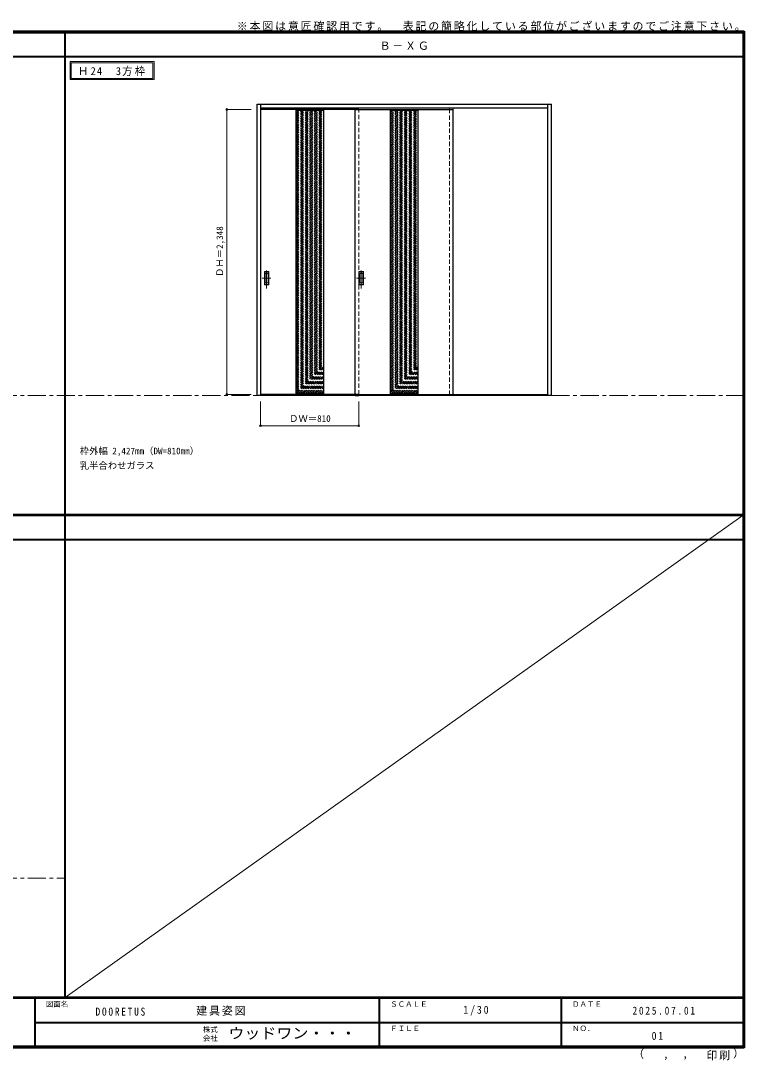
# Model space of a CAD drawing. Units: millimetres, scale not verified. Extents: x -6000 to 5700, y -4307 to 4260.
# Drawn here: x -267 to 5700, y -4307 to 4260 of the extents above; entities that cross this region are included whole.
import ezdxf
from ezdxf.enums import TextEntityAlignment as Align

# ---------------------------------------------------------------- set-up
doc = ezdxf.new("R2010")
doc.units = ezdxf.units.MM
doc.header["$LTSCALE"] = 30
doc.header["$PDMODE"] = 32
doc.header["$PDSIZE"] = 15
doc.linetypes.add('CHAIN1', pattern=[8, 5, -1, 1, -1])
doc.linetypes.add('DASHED1', pattern=[1.8, 1.2, -0.6])
for name, color, linetype, lineweight in [('0-1_通り芯', 7, 'CHAIN1', 18), ('0-2_扉', 3, 'Continuous', 25), ('0-4_枠', 3, 'Continuous', 25), ('0-6_引手', 7, 'Continuous', 18), ('0-A_文字', 7, 'Continuous', 18), ('0-B_寸法', 4, 'Continuous', 9), ('0-C_ハッチ', 4, 'DASHED1', 9), ('F-1_枠', 6, 'Continuous', 40), ('F-A_文字', 7, 'Continuous', 18)]:
    doc.layers.add(name, color=color, linetype=linetype, lineweight=lineweight)
doc.styles.add('ＭＳ ゴシック', font='')
doc.styles.get('ＭＳ ゴシック').set_extended_font_data('MS Gothic')

msp = doc.modelspace()

# ---------------------------------------------------------------- linework, layer by layer
at = {"layer": '0-1_通り芯'}
for p, q in [((-5490, 1173), (5690, 1173)), ((-5490, -2807.5), (100, -2807.5))]:
    msp.add_line(p, q, dxfattribs=at)
at = {"layer": '0-2_扉', "color": 4, "linetype": 'DASHED1', "lineweight": 9}
for p, q in [((1713, 3529), (1710, 3529)), ((1710, 1181), (1710, 3529)), ((2520, 1181), (2520, 3529)), ((3270, 1176), (3270, 3543)), ((3300, 1176), (3300, 3543)), ((1713, 1181), (1710, 1181))]:
    msp.add_line(p, q, dxfattribs=at)
at = {"layer": '0-2_扉'}
for p, q in [((2490, 3529), (1713, 3529)), ((2001, 3529), (2001, 1181)), ((2229, 3529), (2229, 1181)), ((2520, 3529), (2490, 3529)), ((2490, 3529), (3300, 3529)), ((2490, 1181), (2490, 3529)), ((2781, 3529), (2781, 1181)), ((3009, 3529), (3009, 1181)), ((3300, 1181), (3300, 3529)), ((2490, 1181), (1713, 1181)), ((2520, 1181), (2490, 1181)), ((2490, 1181), (3300, 1181)), ((2490, 1173), (2520, 1173))]:
    msp.add_line(p, q, dxfattribs=at)
at = {"layer": '0-2_扉', "color": 7, "lineweight": 18}
for p, q in [((2001, 3521), (2229, 3521)), ((2781, 3521), (3009, 3521)), ((2001, 1189), (2229, 1189)), ((2781, 1189), (3009, 1189))]:
    msp.add_line(p, q, dxfattribs=at)
at = {"layer": '0-4_枠'}
for p, q in [((1683, 3573), (4110, 3573)), ((1713, 1173), (1713, 3573)), ((1713, 3543), (4080, 3543)), ((4080, 1173), (4080, 3573)), ((4110, 1173), (4110, 3573)), ((4080, 1176), (1713, 1176)), ((4080, 1173), (1713, 1173)), ((4110, 1173), (4080, 1173))]:
    msp.add_line(p, q, dxfattribs=at)
msp.add_lwpolyline([(1713, 1173), (1683, 1173), (1683, 3573)], dxfattribs=at)
at = {"layer": '0-6_引手'}
for p, q in [((1742, 2193.5), (1780, 2193.5)), ((1742, 2083.5), (1742, 2193.5)), ((1748.5, 2177.5), (1773.5, 2177.5)), ((1748.5, 2099.5), (1748.5, 2177.5)), ((1773.5, 2099.5), (1773.5, 2177.5)), ((1780, 2083.5), (1780, 2193.5)), ((2522, 2193.5), (2560, 2193.5)), ((2522, 2083.5), (2522, 2193.5)), ((2528.5, 2177.5), (2553.5, 2177.5)), ((2528.5, 2099.5), (2528.5, 2177.5)), ((2553.5, 2099.5), (2553.5, 2177.5)), ((2560, 2083.5), (2560, 2193.5)), ((1742, 2083.5), (1780, 2083.5)), ((1748.5, 2099.5), (1773.5, 2099.5)), ((2522, 2083.5), (2560, 2083.5)), ((2528.5, 2099.5), (2553.5, 2099.5))]:
    msp.add_line(p, q, dxfattribs=at)
at = {"layer": '0-6_引手', "linetype": 'CHAIN1'}
for p, q in [((1761, 2053.27), (1761, 2224.12)), ((2541, 2053.27), (2541, 2224.12)), ((1722.93, 2138.5), (1795.43, 2138.5)), ((2502.93, 2138.5), (2575.43, 2138.5))]:
    msp.add_line(p, q, dxfattribs=at)
at = {"layer": '0-6_引手', "linetype": 'DASHED1'}
for p, q in [((1777, 2087.5), (1777, 2189.5)), ((2557, 2087.5), (2557, 2189.5)), ((1745, 2087.5), (1777, 2087.5)), ((2525, 2087.5), (2557, 2087.5))]:
    msp.add_line(p, q, dxfattribs=at)
for points in [[(1745, 2087.5), (1745, 2189.5), (1777, 2189.5)], [(2525, 2087.5), (2525, 2189.5), (2557, 2189.5)]]:
    msp.add_lwpolyline(points, dxfattribs=at)
at = {"layer": '0-A_文字'}
for p, q in [((140, 3925), (140, 3775)), ((150, 3915), (150, 3785)), ((150, 3915), (822.62, 3915)), ((822.62, 3915), (822.62, 3785)), ((140, 3775), (832.62, 3775)), ((150, 3785), (822.62, 3785))]:
    msp.add_line(p, q, dxfattribs=at)
msp.add_lwpolyline([(140, 3925), (832.62, 3925), (832.62, 3775)], dxfattribs=at)
at = {"layer": '0-B_寸法'}
for p, q in [((1433, 3529), (1633, 3529)), ((1433, 3529), (1433, 1181)), ((1433, 1181), (1633, 1181)), ((1710, 923), (1710, 1123)), ((2520, 923), (2520, 1123)), ((1710, 923), (2520, 923))]:
    msp.add_line(p, q, dxfattribs=at)
at = {"layer": '0-B_寸法', "color": 7}
for p in [(1433, 3529), (1433, 1181), (1710, 923), (2520, 923)]:
    msp.add_point(p, dxfattribs=at)
at = {"layer": '0-C_ハッチ'}
for p, q in [((2001, 3301.64), (2220.36, 3521)), ((2001, 3315.79), (2206.21, 3521)), ((2001, 3329.93), (2192.07, 3521)), ((2001, 3344.07), (2177.93, 3521)), ((2001, 3358.21), (2163.79, 3521)), ((2001, 3372.35), (2149.65, 3521)), ((2001, 3386.5), (2135.5, 3521)), ((2001, 3400.64), (2121.36, 3521)), ((2001, 3414.78), (2107.22, 3521)), ((2001, 3428.92), (2093.08, 3521)), ((2001, 3443.06), (2078.93, 3521)), ((2001, 3457.21), (2064.79, 3521)), ((2001, 3471.35), (2050.65, 3521)), ((2001, 3485.49), (2036.51, 3521)), ((2001, 3499.63), (2022.37, 3521)), ((2001, 3513.78), (2008.22, 3521)), ((2001, 3287.5), (2229, 3515.5)), ((2781, 3301.64), (3000.36, 3521)), ((2781, 3315.79), (2986.21, 3521)), ((2781, 3329.93), (2972.07, 3521)), ((2781, 3344.07), (2957.93, 3521)), ((2781, 3358.21), (2943.79, 3521)), ((2781, 3372.35), (2929.65, 3521)), ((2781, 3386.5), (2915.5, 3521)), ((2781, 3400.64), (2901.36, 3521)), ((2781, 3414.78), (2887.22, 3521)), ((2781, 3428.92), (2873.08, 3521)), ((2781, 3443.06), (2858.93, 3521)), ((2781, 3457.21), (2844.79, 3521)), ((2781, 3471.35), (2830.65, 3521)), ((2781, 3485.49), (2816.51, 3521)), ((2781, 3499.63), (2802.37, 3521)), ((2781, 3513.78), (2788.22, 3521)), ((2781, 3287.5), (3009, 3515.5)), ((2001, 3273.36), (2229, 3501.36)), ((2001, 3259.22), (2229, 3487.22)), ((2001, 3245.07), (2229, 3473.07)), ((2001, 3230.93), (2229, 3458.93)), ((2001, 3216.79), (2229, 3444.79)), ((2001, 3202.65), (2229, 3430.65)), ((2781, 3273.36), (3009, 3501.36)), ((2781, 3259.22), (3009, 3487.22)), ((2781, 3245.07), (3009, 3473.07)), ((2781, 3230.93), (3009, 3458.93)), ((2781, 3216.79), (3009, 3444.79)), ((2781, 3202.65), (3009, 3430.65)), ((2001, 3188.51), (2229, 3416.51)), ((2001, 3174.36), (2229, 3402.36)), ((2001, 3160.22), (2229, 3388.22)), ((2001, 3146.08), (2229, 3374.08)), ((2001, 3131.94), (2229, 3359.94)), ((2001, 3117.8), (2229, 3345.8)), ((2781, 3188.51), (3009, 3416.51)), ((2781, 3174.36), (3009, 3402.36)), ((2781, 3160.22), (3009, 3388.22)), ((2781, 3146.08), (3009, 3374.08)), ((2781, 3131.94), (3009, 3359.94)), ((2781, 3117.8), (3009, 3345.8)), ((2001, 3103.65), (2229, 3331.65)), ((2001, 3089.51), (2229, 3317.51)), ((2001, 3075.37), (2229, 3303.37)), ((2001, 3061.23), (2229, 3289.23)), ((2001, 3047.08), (2229, 3275.08)), ((2001, 3032.94), (2229, 3260.94)), ((2781, 3103.65), (3009, 3331.65)), ((2781, 3089.51), (3009, 3317.51)), ((2781, 3075.37), (3009, 3303.37)), ((2781, 3061.23), (3009, 3289.23)), ((2781, 3047.08), (3009, 3275.08)), ((2781, 3032.94), (3009, 3260.94)), ((2001, 3018.8), (2229, 3246.8)), ((2001, 3004.66), (2229, 3232.66)), ((2001, 2990.52), (2229, 3218.52)), ((2001, 2976.37), (2229, 3204.37)), ((2001, 2962.23), (2229, 3190.23)), ((2001, 2948.09), (2229, 3176.09)), ((2781, 3018.8), (3009, 3246.8)), ((2781, 3004.66), (3009, 3232.66)), ((2781, 2990.52), (3009, 3218.52)), ((2781, 2976.37), (3009, 3204.37)), ((2781, 2962.23), (3009, 3190.23)), ((2781, 2948.09), (3009, 3176.09)), ((2001, 2933.95), (2229, 3161.95)), ((2001, 2919.81), (2229, 3147.81)), ((2001, 2905.66), (2229, 3133.66)), ((2001, 2891.52), (2229, 3119.52)), ((2001, 2877.38), (2229, 3105.38)), ((2001, 2863.24), (2229, 3091.24)), ((2781, 2933.95), (3009, 3161.95)), ((2781, 2919.81), (3009, 3147.81)), ((2781, 2905.66), (3009, 3133.66)), ((2781, 2891.52), (3009, 3119.52)), ((2781, 2877.38), (3009, 3105.38)), ((2781, 2863.24), (3009, 3091.24)), ((2001, 2849.09), (2229, 3077.09)), ((2001, 2834.95), (2229, 3062.95)), ((2001, 2820.81), (2229, 3048.81)), ((2001, 2806.67), (2229, 3034.67)), ((2001, 2792.53), (2229, 3020.53)), ((2001, 2778.38), (2229, 3006.38)), ((2781, 2849.09), (3009, 3077.09)), ((2781, 2834.95), (3009, 3062.95)), ((2781, 2820.81), (3009, 3048.81)), ((2781, 2806.67), (3009, 3034.67)), ((2781, 2792.53), (3009, 3020.53)), ((2781, 2778.38), (3009, 3006.38)), ((2001, 2764.24), (2229, 2992.24)), ((2001, 2750.1), (2229, 2978.1)), ((2001, 2735.96), (2229, 2963.96)), ((2001, 2721.82), (2229, 2949.82)), ((2001, 2707.67), (2229, 2935.67)), ((2001, 2693.53), (2229, 2921.53)), ((2781, 2764.24), (3009, 2992.24)), ((2781, 2750.1), (3009, 2978.1)), ((2781, 2735.96), (3009, 2963.96)), ((2781, 2721.82), (3009, 2949.82)), ((2781, 2707.67), (3009, 2935.67)), ((2781, 2693.53), (3009, 2921.53)), ((2001, 2679.39), (2229, 2907.39)), ((2001, 2665.25), (2229, 2893.25)), ((2001, 2651.11), (2229, 2879.11)), ((2001, 2636.96), (2229, 2864.96)), ((2001, 2622.82), (2229, 2850.82)), ((2001, 2608.68), (2229, 2836.68)), ((2781, 2679.39), (3009, 2907.39)), ((2781, 2665.25), (3009, 2893.25)), ((2781, 2651.11), (3009, 2879.11)), ((2781, 2636.96), (3009, 2864.96)), ((2781, 2622.82), (3009, 2850.82)), ((2781, 2608.68), (3009, 2836.68)), ((2001, 2594.54), (2229, 2822.54)), ((2001, 2580.39), (2229, 2808.39)), ((2001, 2566.25), (2229, 2794.25)), ((2001, 2552.11), (2229, 2780.11)), ((2001, 2537.97), (2229, 2765.97)), ((2001, 2523.83), (2229, 2751.83)), ((2781, 2594.54), (3009, 2822.54)), ((2781, 2580.39), (3009, 2808.39)), ((2781, 2566.25), (3009, 2794.25)), ((2781, 2552.11), (3009, 2780.11)), ((2781, 2537.97), (3009, 2765.97)), ((2781, 2523.83), (3009, 2751.83)), ((2001, 2509.68), (2229, 2737.68)), ((2001, 2495.54), (2229, 2723.54)), ((2001, 2481.4), (2229, 2709.4)), ((2001, 2467.26), (2229, 2695.26)), ((2001, 2453.12), (2229, 2681.12)), ((2001, 2438.97), (2229, 2666.97)), ((2781, 2509.68), (3009, 2737.68)), ((2781, 2495.54), (3009, 2723.54)), ((2781, 2481.4), (3009, 2709.4)), ((2781, 2467.26), (3009, 2695.26)), ((2781, 2453.12), (3009, 2681.12)), ((2781, 2438.97), (3009, 2666.97)), ((2001, 2424.83), (2229, 2652.83)), ((2001, 2410.69), (2229, 2638.69)), ((2001, 2396.55), (2229, 2624.55)), ((2001, 2382.4), (2229, 2610.4)), ((2001, 2368.26), (2229, 2596.26)), ((2001, 2354.12), (2229, 2582.12)), ((2781, 2424.83), (3009, 2652.83)), ((2781, 2410.69), (3009, 2638.69)), ((2781, 2396.55), (3009, 2624.55)), ((2781, 2382.4), (3009, 2610.4)), ((2781, 2368.26), (3009, 2596.26)), ((2781, 2354.12), (3009, 2582.12)), ((2001, 2339.98), (2229, 2567.98)), ((2001, 2325.84), (2229, 2553.84)), ((2001, 2311.69), (2229, 2539.69)), ((2001, 2297.55), (2229, 2525.55)), ((2001, 2283.41), (2229, 2511.41)), ((2001, 2269.27), (2229, 2497.27)), ((2781, 2339.98), (3009, 2567.98)), ((2781, 2325.84), (3009, 2553.84)), ((2781, 2311.69), (3009, 2539.69)), ((2781, 2297.55), (3009, 2525.55)), ((2781, 2283.41), (3009, 2511.41)), ((2781, 2269.27), (3009, 2497.27)), ((2001, 2255.13), (2229, 2483.13)), ((2001, 2240.98), (2229, 2468.98)), ((2001, 2226.84), (2229, 2454.84)), ((2001, 2212.7), (2229, 2440.7)), ((2001, 2198.56), (2229, 2426.56)), ((2001, 2184.41), (2229, 2412.41)), ((2781, 2255.13), (3009, 2483.13)), ((2781, 2240.98), (3009, 2468.98)), ((2781, 2226.84), (3009, 2454.84)), ((2781, 2212.7), (3009, 2440.7)), ((2781, 2198.56), (3009, 2426.56)), ((2781, 2184.41), (3009, 2412.41)), ((2001, 2170.27), (2229, 2398.27)), ((2001, 2156.13), (2229, 2384.13)), ((2001, 2141.99), (2229, 2369.99)), ((2001, 2127.85), (2229, 2355.85)), ((2001, 2113.7), (2229, 2341.7)), ((2001, 2099.56), (2229, 2327.56)), ((2001, 2085.42), (2229, 2313.42)), ((2781, 2170.27), (3009, 2398.27)), ((2781, 2156.13), (3009, 2384.13)), ((2781, 2141.99), (3009, 2369.99)), ((2781, 2127.85), (3009, 2355.85)), ((2781, 2113.7), (3009, 2341.7)), ((2781, 2099.56), (3009, 2327.56)), ((2781, 2085.42), (3009, 2313.42)), ((2001, 2071.28), (2229, 2299.28)), ((2001, 2057.14), (2229, 2285.14)), ((2001, 2042.99), (2229, 2270.99)), ((2001, 2028.85), (2229, 2256.85)), ((2001, 2014.71), (2229, 2242.71)), ((2001, 2000.57), (2229, 2228.57)), ((2781, 2071.28), (3009, 2299.28)), ((2781, 2057.14), (3009, 2285.14)), ((2781, 2042.99), (3009, 2270.99)), ((2781, 2028.85), (3009, 2256.85)), ((2781, 2014.71), (3009, 2242.71)), ((2781, 2000.57), (3009, 2228.57)), ((2001, 1986.42), (2229, 2214.42)), ((2001, 1972.28), (2229, 2200.28)), ((2001, 1958.14), (2229, 2186.14)), ((2001, 1944), (2229, 2172)), ((2001, 1929.86), (2229, 2157.86)), ((2001, 1915.71), (2229, 2143.71)), ((2781, 1986.42), (3009, 2214.42)), ((2781, 1972.28), (3009, 2200.28)), ((2781, 1958.14), (3009, 2186.14)), ((2781, 1944), (3009, 2172)), ((2781, 1929.86), (3009, 2157.86)), ((2781, 1915.71), (3009, 2143.71)), ((2001, 1901.57), (2229, 2129.57)), ((2001, 1887.43), (2229, 2115.43)), ((2001, 1873.29), (2229, 2101.29)), ((2001, 1859.15), (2229, 2087.15)), ((2001, 1845), (2229, 2073)), ((2001, 1830.86), (2229, 2058.86)), ((2781, 1901.57), (3009, 2129.57)), ((2781, 1887.43), (3009, 2115.43)), ((2781, 1873.29), (3009, 2101.29)), ((2781, 1859.15), (3009, 2087.15)), ((2781, 1845), (3009, 2073)), ((2781, 1830.86), (3009, 2058.86)), ((2001, 1816.72), (2229, 2044.72)), ((2001, 1802.58), (2229, 2030.58)), ((2001, 1788.43), (2229, 2016.43)), ((2001, 1774.29), (2229, 2002.29)), ((2001, 1760.15), (2229, 1988.15)), ((2001, 1746.01), (2229, 1974.01)), ((2781, 1816.72), (3009, 2044.72)), ((2781, 1802.58), (3009, 2030.58)), ((2781, 1788.43), (3009, 2016.43)), ((2781, 1774.29), (3009, 2002.29)), ((2781, 1760.15), (3009, 1988.15)), ((2781, 1746.01), (3009, 1974.01)), ((2001, 1731.87), (2229, 1959.87)), ((2001, 1717.72), (2229, 1945.72)), ((2001, 1703.58), (2229, 1931.58)), ((2001, 1689.44), (2229, 1917.44)), ((2001, 1675.3), (2229, 1903.3)), ((2001, 1661.16), (2229, 1889.16)), ((2781, 1731.87), (3009, 1959.87)), ((2781, 1717.72), (3009, 1945.72)), ((2781, 1703.58), (3009, 1931.58)), ((2781, 1689.44), (3009, 1917.44)), ((2781, 1675.3), (3009, 1903.3)), ((2781, 1661.16), (3009, 1889.16)), ((2001, 1647.01), (2229, 1875.01)), ((2001, 1632.87), (2229, 1860.87)), ((2001, 1618.73), (2229, 1846.73)), ((2001, 1604.59), (2229, 1832.59)), ((2001, 1590.44), (2229, 1818.44)), ((2001, 1576.3), (2229, 1804.3)), ((2781, 1647.01), (3009, 1875.01)), ((2781, 1632.87), (3009, 1860.87)), ((2781, 1618.73), (3009, 1846.73)), ((2781, 1604.59), (3009, 1832.59)), ((2781, 1590.44), (3009, 1818.44)), ((2781, 1576.3), (3009, 1804.3)), ((2001, 1562.16), (2229, 1790.16)), ((2001, 1548.02), (2229, 1776.02)), ((2001, 1533.88), (2229, 1761.88)), ((2001, 1519.73), (2229, 1747.73)), ((2001, 1505.59), (2229, 1733.59)), ((2001, 1491.45), (2229, 1719.45)), ((2781, 1562.16), (3009, 1790.16)), ((2781, 1548.02), (3009, 1776.02)), ((2781, 1533.88), (3009, 1761.88)), ((2781, 1519.73), (3009, 1747.73)), ((2781, 1505.59), (3009, 1733.59)), ((2781, 1491.45), (3009, 1719.45)), ((2001, 1477.31), (2229, 1705.31)), ((2001, 1463.17), (2229, 1691.17)), ((2001, 1449.02), (2229, 1677.02)), ((2001, 1434.88), (2229, 1662.88)), ((2001, 1420.74), (2229, 1648.74)), ((2001, 1406.6), (2229, 1634.6)), ((2781, 1477.31), (3009, 1705.31)), ((2781, 1463.17), (3009, 1691.17)), ((2781, 1449.02), (3009, 1677.02)), ((2781, 1434.88), (3009, 1662.88)), ((2781, 1420.74), (3009, 1648.74)), ((2781, 1406.6), (3009, 1634.6)), ((2001, 1392.45), (2229, 1620.45)), ((2001, 1378.31), (2229, 1606.31)), ((2001, 1364.17), (2229, 1592.17)), ((2001, 1350.03), (2229, 1578.03)), ((2001, 1335.89), (2229, 1563.89)), ((2001, 1321.74), (2229, 1549.74)), ((2781, 1392.45), (3009, 1620.45)), ((2781, 1378.31), (3009, 1606.31)), ((2781, 1364.17), (3009, 1592.17)), ((2781, 1350.03), (3009, 1578.03)), ((2781, 1335.89), (3009, 1563.89)), ((2781, 1321.74), (3009, 1549.74)), ((2001, 1307.6), (2229, 1535.6)), ((2001, 1293.46), (2229, 1521.46)), ((2001, 1279.32), (2229, 1507.32)), ((2001, 1265.18), (2229, 1493.18)), ((2001, 1251.03), (2229, 1479.03)), ((2001, 1236.89), (2229, 1464.89)), ((2781, 1307.6), (3009, 1535.6)), ((2781, 1293.46), (3009, 1521.46)), ((2781, 1279.32), (3009, 1507.32)), ((2781, 1265.18), (3009, 1493.18)), ((2781, 1251.03), (3009, 1479.03)), ((2781, 1236.89), (3009, 1464.89)), ((2001, 1222.75), (2229, 1450.75)), ((2001, 1208.61), (2229, 1436.61)), ((2001, 1194.47), (2229, 1422.47)), ((2009.68, 1189), (2229, 1408.32)), ((2023.82, 1189), (2229, 1394.18)), ((2037.96, 1189), (2229, 1380.04)), ((2781, 1222.75), (3009, 1450.75)), ((2781, 1208.61), (3009, 1436.61)), ((2781, 1194.47), (3009, 1422.47)), ((2789.68, 1189), (3009, 1408.32)), ((2803.82, 1189), (3009, 1394.18)), ((2817.96, 1189), (3009, 1380.04)), ((2052.1, 1189), (2229, 1365.9)), ((2066.24, 1189), (2229, 1351.75)), ((2080.39, 1189), (2229, 1337.61)), ((2094.53, 1189), (2229, 1323.47)), ((2108.67, 1189), (2229, 1309.33)), ((2122.81, 1189), (2229, 1295.19)), ((2832.1, 1189), (3009, 1365.9)), ((2846.24, 1189), (3009, 1351.75)), ((2860.39, 1189), (3009, 1337.61)), ((2874.53, 1189), (3009, 1323.47)), ((2888.67, 1189), (3009, 1309.33)), ((2902.81, 1189), (3009, 1295.19)), ((2136.96, 1189), (2229, 1281.04)), ((2151.1, 1189), (2229, 1266.9)), ((2165.24, 1189), (2229, 1252.76)), ((2179.38, 1189), (2229, 1238.62)), ((2193.52, 1189), (2229, 1224.48)), ((2207.67, 1189), (2229, 1210.33)), ((2916.96, 1189), (3009, 1281.04)), ((2931.1, 1189), (3009, 1266.9)), ((2945.24, 1189), (3009, 1252.76)), ((2959.38, 1189), (3009, 1238.62)), ((2973.52, 1189), (3009, 1224.48)), ((2987.67, 1189), (3009, 1210.33)), ((2221.81, 1189), (2229, 1196.19)), ((3001.81, 1189), (3009, 1196.19))]:
    msp.add_line(p, q, dxfattribs=at)
at = {"layer": 'F-1_枠'}
for p, q in [((-6000, 4175), (5700, 4175)), ((-6000, 4170), (5700, 4170)), ((-6000, 4165), (5700, 4165)), ((100, -3790), (100, 4175)), ((5690, 4175), (5690, -4205)), ((5695, 4175), (5695, -4205)), ((5700, 4175), (5700, -4205)), ((-6000, 3965), (5700, 3965)), ((-6000, 190.5), (5700, 190.5)), ((-6000, 187.5), (5700, 187.5)), ((-6000, 184.5), (5700, 184.5)), ((-6000, -15.5), (5700, -15.5)), ((5700, -3790), (-6000, -3790)), ((5700, -3795), (-6000, -3795)), ((-150, -3795), (-150, -4195)), ((2690, -3795), (2690, -4195)), ((4190, -3795), (4190, -4195)), ((-150, -3995), (5690, -3995.01)), ((5700, -4195), (-6000, -4195)), ((5700, -4200), (-6000, -4200)), ((5700, -4205), (-6000, -4205))]:
    msp.add_line(p, q, dxfattribs=at)
at = {"layer": 'F-A_文字'}
msp.add_line((5690, 184.5), (100, -3790), dxfattribs=at)

# ---------------------------------------------------------------- texts
at = {"layer": '0-A_文字', "style": 'ＭＳ ゴシック'}
for s, p in [('枠外幅 2,427mm（DW=810mm）', (220, 670.5)), ('乳半合わせガラス', (220, 550.5))]:
    msp.add_text(s, height=54.99, dxfattribs=at).set_placement(p, align=Align.BOTTOM_LEFT)
at = {"layer": '0-A_文字', "char_height": 65.98, "attachment_point": 7, "style": 'ＭＳ ゴシック'}
for s, insert in [('\\T1.17;※本図は意匠確認用です。\u3000表記の簡略化している部位がございますのでご注意下さい。', (1515, 4175)), ('\\T1.17;Ｂ－ＸＧ', (2692.5, 4020)), ('\\T1.22;\\W0.95;Ｈ24\u30003方枠', (204.66, 3805))]:
    msp.add_mtext(s, dxfattribs=dict(at, insert=insert))
at = {"layer": '0-B_寸法', "color": 7, "style": 'ＭＳ ゴシック'}
msp.add_text('ＤＨ＝2,348', height=54.99, rotation=90, dxfattribs=at).set_placement((1418, 2148.75), align=Align.BOTTOM_LEFT)
msp.add_text('ＤＷ＝810', height=54.99, dxfattribs=at).set_placement((1946.25, 938), align=Align.BOTTOM_LEFT)
at = {"layer": 'F-A_文字', "style": 'ＭＳ ゴシック'}
for s, height, p in [('図面名', 43.99, (-60, -3880)), ('ＳＣＡＬＥ', 43.99, (2780, -3880)), ('ＤＡＴＥ', 43.99, (4280, -3880)), ('株式', 43.99, (1235, -4089)), ('ＦＩＬＥ', 43.99, (2780, -4080)), ('ＮＯ．', 43.99, (4280, -4080)), ('会社', 43.99, (1235, -4161)), ('（', 65.98, (4784.03, -4308.31)), (',', 65.98, (5031.28, -4308.31)), (',', 65.98, (5190.2, -4305.53)), ('）', 65.98, (5608.4, -4304.13))]:
    msp.add_text(s, height=height, dxfattribs=at).set_placement(p, align=Align.BOTTOM_LEFT)
at = {"layer": 'F-A_文字', "style": 'ＭＳ ゴシック', "width": 1.1}
msp.add_text('ウッドワン・・・', height=87.98, dxfattribs=at).set_placement((1445, -4155), align=Align.BOTTOM_LEFT)
at = {"layer": 'F-A_文字', "char_height": 65.98, "attachment_point": 7, "style": 'ＭＳ ゴシック'}
for s, insert in [('\\T1.38;\\W0.9;1/30', (3383.75, -3940)), ('\\T1.39;\\W0.85;DOORETUS', (350, -3940.79)), ('\\T1.17;建具姿図', (1180.42, -3940)), ('\\T1.39;\\W0.85;2025.07.01', (4778.75, -3932.5)), ('\\T1.36;\\W0.9;01', (4936.25, -4140)), ('\\T1.17;印刷', (5388.15, -4306.92))]:
    msp.add_mtext(s, dxfattribs=dict(at, insert=insert))

doc.saveas('drawing.dxf')
